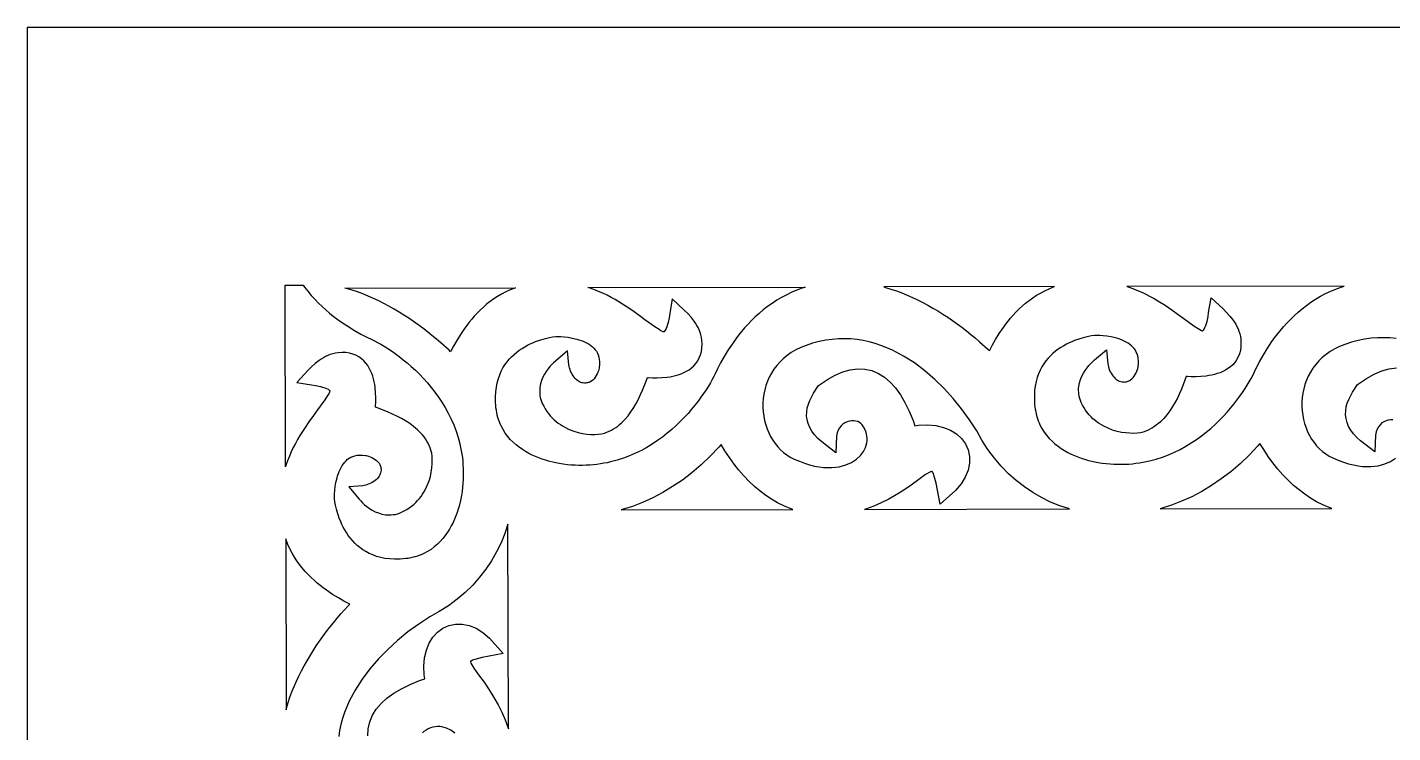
# Model space of a CAD drawing. Extents: x -163 to 157, y -147 to 153.
# Drawn here: x -162.8 to 49.2, y 43.3 to 152.8 of the extents above; entities that cross this region are included whole.
import ezdxf

# ---------------------------------------------------------------- set-up
doc = ezdxf.new("R2010")
doc.units = 0
doc.header["$MEASUREMENT"] = 0
doc.layers.get('0').update_dxf_attribs({"linetype": 'CONTINUOUS'})

msp = doc.modelspace()

# ---------------------------------------------------------------- linework, layer by layer
at = {"color": 1}
msp.add_lwpolyline([(-162.84, -147.17), (157.16, -147.17), (157.16, 152.83), (-162.84, 152.83)], close=True, dxfattribs=at)
for points in [[(-120.02, 112.83), (-119.79, 112.51), (-119.28, 111.85), (-118.74, 111.21), (-118.19, 110.61), (-117.63, 110.03), (-117.07, 109.49), (-116.49, 108.97), (-115.92, 108.48), (-115.34, 108.01), (-114.77, 107.58), (-114.19, 107.16), (-113.08, 106.42), (-112.02, 105.77), (-111.04, 105.22), (-110.14, 104.75), (-109.37, 104.38), (-108.93, 104.17), (-108.47, 103.92), (-107.97, 103.64), (-107.44, 103.33), (-106.88, 102.98), (-106.31, 102.6), (-105.71, 102.18), (-105.1, 101.73), (-104.48, 101.24), (-103.85, 100.73), (-103.22, 100.18), (-102.58, 99.59), (-101.95, 98.98), (-101.33, 98.33), (-100.72, 97.65), (-100.12, 96.94), (-99.54, 96.2), (-98.98, 95.42), (-98.45, 94.62), (-97.94, 93.79), (-97.47, 92.92), (-97.03, 92.03), (-96.62, 91.1), (-96.26, 90.15), (-95.95, 89.17), (-95.67, 88.15), (-95.56, 87.63), (-95.46, 87.11), (-95.37, 86.58), (-95.29, 86.03), (-95.23, 85.49), (-95.19, 84.93), (-95.15, 84.37), (-95.14, 83.79), (-95.14, 83.21), (-95.16, 82.63), (-95.19, 82.03), (-95.24, 81.43), (-95.32, 80.78), (-95.42, 80.17), (-95.58, 79.4), (-95.8, 78.5), (-95.94, 78.03), (-96.11, 77.53), (-96.29, 77.02), (-96.5, 76.5), (-96.74, 75.98), (-97, 75.46), (-97.28, 74.95), (-97.6, 74.44), (-97.95, 73.95), (-98.32, 73.47), (-98.73, 73.01), (-99.17, 72.58), (-99.64, 72.17), (-100.15, 71.79), (-100.7, 71.45), (-101.29, 71.14), (-101.59, 71), (-101.91, 70.88), (-102.24, 70.76), (-102.59, 70.65), (-102.94, 70.56), (-103.31, 70.47), (-103.69, 70.4), (-104.09, 70.35), (-104.5, 70.3), (-104.92, 70.28), (-105.35, 70.26), (-105.8, 70.27), (-106.57, 70.31), (-107.3, 70.4), (-107.97, 70.54), (-108.61, 70.71), (-109.2, 70.92), (-109.75, 71.16), (-110.27, 71.44), (-110.75, 71.74), (-111.2, 72.06), (-111.62, 72.41), (-112, 72.78), (-112.36, 73.16), (-112.7, 73.56), (-113, 73.97), (-113.29, 74.39), (-113.54, 74.82), (-113.78, 75.25), (-113.99, 75.67), (-114.18, 76.1), (-114.34, 76.5), (-114.63, 77.31), (-114.84, 78.03), (-114.98, 78.66), (-115.08, 79.15), (-115.14, 79.63), (-115.15, 80), (-115.13, 80.41), (-115.09, 80.93), (-115.02, 81.54), (-114.91, 82.19), (-114.75, 82.89), (-114.65, 83.22), (-114.54, 83.56), (-114.41, 83.89), (-114.27, 84.21), (-114.11, 84.52), (-113.94, 84.81), (-113.75, 85.08), (-113.55, 85.33), (-113.33, 85.56), (-113.1, 85.77), (-112.85, 85.94), (-112.58, 86.1), (-112.28, 86.23), (-111.96, 86.33), (-111.61, 86.4), (-111.22, 86.44), (-110.79, 86.44), (-110.34, 86.39), (-110.22, 86.37), (-109.84, 86.25), (-109.61, 86.17), (-109.35, 86.06), (-109.09, 85.92), (-108.84, 85.76), (-108.6, 85.58), (-108.39, 85.39), (-108.21, 85.16), (-108.15, 85.06), (-108.08, 84.95), (-108.03, 84.83), (-107.99, 84.7), (-107.95, 84.57), (-107.93, 84.42), (-107.92, 84.26), (-107.92, 84.08), (-107.94, 83.89), (-107.98, 83.69), (-108.03, 83.51), (-108.1, 83.34), (-108.2, 83.16), (-108.32, 82.99), (-108.47, 82.81), (-108.64, 82.64), (-108.84, 82.48), (-109.05, 82.33), (-109.28, 82.19), (-109.52, 82.06), (-109.76, 81.95), (-110.01, 81.85), (-110.27, 81.77), (-110.51, 81.71), (-110.75, 81.67), (-112.91, 81.48), (-111.33, 79.58), (-111.07, 79.31), (-110.79, 79.03), (-110.47, 78.73), (-110.11, 78.44), (-109.71, 78.16), (-109.28, 77.89), (-108.82, 77.64), (-108.32, 77.44), (-107.78, 77.27), (-107.23, 77.17), (-106.92, 77.14), (-106.62, 77.13), (-106.32, 77.14), (-106.01, 77.18), (-105.69, 77.23), (-105.37, 77.31), (-105.06, 77.42), (-104.74, 77.55), (-104.31, 77.76), (-103.91, 77.98), (-103.53, 78.23), (-103.17, 78.49), (-102.84, 78.77), (-102.52, 79.06), (-102.23, 79.37), (-101.96, 79.69), (-101.7, 80.01), (-101.47, 80.34), (-101.26, 80.68), (-101.06, 81.04), (-100.73, 81.72), (-100.46, 82.42), (-100.26, 83.12), (-100.11, 83.8), (-100.01, 84.46), (-99.96, 85.08), (-99.95, 85.68), (-99.98, 86.22), (-100.05, 86.73), (-100.16, 87.17), (-100.3, 87.56), (-100.45, 87.93), (-100.62, 88.28), (-100.81, 88.61), (-101.02, 88.94), (-101.24, 89.25), (-101.48, 89.55), (-101.74, 89.84), (-102.27, 90.37), (-102.85, 90.86), (-103.46, 91.32), (-104.1, 91.73), (-104.76, 92.12), (-105.44, 92.47), (-106.12, 92.8), (-106.82, 93.1), (-108.19, 93.64), (-108.77, 93.85), (-108.76, 94.03), (-108.73, 94.64), (-108.72, 95.34), (-108.76, 96.12), (-108.84, 96.94), (-108.9, 97.37), (-108.98, 97.8), (-109.09, 98.24), (-109.21, 98.67), (-109.36, 99.1), (-109.54, 99.52), (-109.75, 99.93), (-109.99, 100.33), (-110.28, 100.71), (-110.6, 101.06), (-110.96, 101.39), (-111.37, 101.68), (-111.82, 101.92), (-112.31, 102.11), (-112.83, 102.25), (-113.39, 102.33), (-113.97, 102.35), (-114.59, 102.31), (-115, 102.25), (-115.4, 102.16), (-115.79, 102.04), (-116.16, 101.89), (-116.53, 101.72), (-116.87, 101.53), (-117.21, 101.33), (-117.54, 101.1), (-118.15, 100.63), (-118.72, 100.12), (-119.25, 99.59), (-121, 97.7), (-118.71, 97.33), (-118.06, 97.23), (-117.34, 97.08), (-116.99, 96.99), (-116.66, 96.88), (-116.37, 96.76), (-116.13, 96.64), (-115.95, 96.51), (-115.91, 96.48), (-115.88, 96.44), (-115.86, 96.42), (-115.86, 96.41), (-115.86, 96.4), (-115.86, 96.37), (-115.88, 96.31), (-115.91, 96.22), (-116.04, 95.96), (-116.21, 95.68), (-116.63, 95.02), (-117.76, 93.46), (-118.41, 92.58), (-119.11, 91.61), (-119.82, 90.57), (-120.53, 89.45), (-120.87, 88.85), (-121.21, 88.23), (-121.54, 87.6), (-121.85, 86.94), (-122.15, 86.25), (-122.42, 85.55), (-122.68, 84.82), (-122.75, 84.6), (-122.8, 112.83)], [(-87.01, 112.41), (-87.16, 112.36), (-87.87, 112.08), (-88.54, 111.77), (-89.19, 111.43), (-89.82, 111.06), (-90.41, 110.67), (-90.98, 110.26), (-91.52, 109.84), (-92.03, 109.4), (-92.52, 108.94), (-92.98, 108.48), (-93.43, 108.01), (-93.84, 107.53), (-94.24, 107.05), (-94.61, 106.57), (-94.96, 106.09), (-95.6, 105.14), (-96.17, 104.23), (-96.66, 103.36), (-97.08, 102.56), (-97.13, 102.47), (-97.36, 102.7), (-98.65, 103.86), (-99.32, 104.44), (-100.01, 105), (-100.7, 105.56), (-101.41, 106.11), (-102.13, 106.64), (-102.86, 107.16), (-103.6, 107.67), (-104.36, 108.16), (-105.12, 108.64), (-105.9, 109.09), (-106.69, 109.54), (-107.48, 109.96), (-108.28, 110.36), (-109.1, 110.74), (-109.91, 111.1), (-110.74, 111.44), (-111.58, 111.75), (-112.42, 112.03), (-113.26, 112.29), (-113.53, 112.36)], [(-42.04, 112.5), (-42.35, 112.41), (-43.24, 112.09), (-44.1, 111.73), (-44.92, 111.33), (-45.72, 110.91), (-46.48, 110.46), (-47.2, 109.98), (-47.9, 109.48), (-48.57, 108.97), (-49.2, 108.43), (-49.81, 107.88), (-50.38, 107.32), (-50.93, 106.76), (-51.45, 106.18), (-51.94, 105.61), (-52.4, 105.03), (-52.84, 104.46), (-53.25, 103.88), (-54, 102.78), (-54.64, 101.71), (-55.2, 100.73), (-55.66, 99.83), (-56.03, 99.06), (-56.25, 98.62), (-56.49, 98.16), (-56.77, 97.66), (-57.09, 97.13), (-57.44, 96.57), (-57.82, 96), (-58.24, 95.4), (-58.69, 94.79), (-59.17, 94.17), (-59.69, 93.54), (-60.24, 92.91), (-60.82, 92.27), (-61.44, 91.64), (-62.08, 91.02), (-62.76, 90.41), (-63.47, 89.81), (-64.22, 89.23), (-64.99, 88.67), (-65.79, 88.14), (-66.63, 87.63), (-67.49, 87.16), (-68.39, 86.72), (-69.31, 86.32), (-70.26, 85.95), (-71.25, 85.64), (-72.27, 85.37), (-72.78, 85.25), (-73.31, 85.15), (-73.84, 85.06), (-74.38, 84.98), (-74.93, 84.92), (-75.49, 84.88), (-76.05, 84.85), (-76.62, 84.83), (-77.2, 84.83), (-77.79, 84.85), (-78.38, 84.88), (-78.98, 84.93), (-79.64, 85.01), (-80.25, 85.11), (-81.02, 85.27), (-81.92, 85.5), (-82.39, 85.64), (-82.89, 85.8), (-83.39, 85.98), (-83.91, 86.19), (-84.43, 86.43), (-84.95, 86.69), (-85.47, 86.98), (-85.97, 87.29), (-86.47, 87.64), (-86.95, 88.01), (-87.4, 88.42), (-87.84, 88.86), (-88.24, 89.33), (-88.62, 89.84), (-88.96, 90.39), (-89.28, 90.98), (-89.41, 91.28), (-89.54, 91.6), (-89.66, 91.94), (-89.76, 92.28), (-89.86, 92.63), (-89.94, 93), (-90.01, 93.38), (-90.07, 93.78), (-90.11, 94.19), (-90.14, 94.61), (-90.15, 95.04), (-90.15, 95.49), (-90.1, 96.27), (-90.01, 96.99), (-89.88, 97.66), (-89.7, 98.3), (-89.49, 98.89), (-89.25, 99.44), (-88.98, 99.96), (-88.68, 100.44), (-88.35, 100.89), (-88.01, 101.31), (-87.64, 101.7), (-87.25, 102.06), (-86.85, 102.39), (-86.44, 102.7), (-86.02, 102.98), (-85.6, 103.23), (-85.17, 103.47), (-84.74, 103.68), (-84.32, 103.87), (-83.91, 104.04), (-83.11, 104.32), (-82.38, 104.53), (-81.76, 104.67), (-81.27, 104.77), (-80.78, 104.84), (-80.41, 104.84), (-80, 104.82), (-79.48, 104.78), (-78.88, 104.71), (-78.22, 104.6), (-77.53, 104.44), (-77.19, 104.34), (-76.86, 104.23), (-76.52, 104.1), (-76.2, 103.96), (-75.89, 103.8), (-75.6, 103.63), (-75.33, 103.44), (-75.08, 103.24), (-74.85, 103.02), (-74.65, 102.79), (-74.47, 102.54), (-74.32, 102.27), (-74.19, 101.97), (-74.09, 101.65), (-74.02, 101.3), (-73.98, 100.91), (-73.98, 100.48), (-74.02, 100.03), (-74.05, 99.92), (-74.16, 99.53), (-74.25, 99.3), (-74.36, 99.05), (-74.49, 98.78), (-74.65, 98.53), (-74.83, 98.29), (-75.03, 98.08), (-75.25, 97.9), (-75.35, 97.84), (-75.47, 97.77), (-75.59, 97.72), (-75.71, 97.68), (-75.85, 97.64), (-76, 97.62), (-76.16, 97.61), (-76.33, 97.61), (-76.52, 97.63), (-76.72, 97.67), (-76.91, 97.72), (-77.08, 97.79), (-77.25, 97.89), (-77.43, 98.01), (-77.6, 98.16), (-77.77, 98.34), (-77.93, 98.53), (-78.09, 98.74), (-78.23, 98.97), (-78.35, 99.21), (-78.47, 99.45), (-78.56, 99.7), (-78.64, 99.96), (-78.7, 100.2), (-78.74, 100.44), (-78.94, 102.61), (-80.83, 101.02), (-81.11, 100.77), (-81.39, 100.48), (-81.68, 100.16), (-81.97, 99.8), (-82.26, 99.4), (-82.53, 98.98), (-82.77, 98.51), (-82.98, 98.01), (-83.14, 97.48), (-83.25, 96.92), (-83.27, 96.62), (-83.28, 96.31), (-83.27, 96.01), (-83.24, 95.7), (-83.18, 95.38), (-83.1, 95.07), (-83, 94.75), (-82.87, 94.43), (-82.66, 94.01), (-82.43, 93.6), (-82.19, 93.22), (-81.92, 92.86), (-81.64, 92.53), (-81.35, 92.21), (-81.05, 91.92), (-80.73, 91.65), (-80.4, 91.4), (-80.07, 91.16), (-79.73, 90.95), (-79.38, 90.75), (-78.69, 90.42), (-77.99, 90.15), (-77.3, 89.95), (-76.62, 89.8), (-75.96, 89.7), (-75.33, 89.65), (-74.74, 89.64), (-74.19, 89.67), (-73.68, 89.74), (-73.24, 89.85), (-72.85, 89.99), (-72.49, 90.14), (-72.14, 90.31), (-71.8, 90.5), (-71.48, 90.71), (-71.17, 90.93), (-70.87, 91.17), (-70.57, 91.43), (-70.04, 91.96), (-69.55, 92.54), (-69.1, 93.15), (-68.68, 93.79), (-68.3, 94.45), (-67.94, 95.13), (-67.62, 95.82), (-67.31, 96.51), (-66.77, 97.88), (-66.56, 98.46), (-66.38, 98.45), (-65.78, 98.42), (-65.07, 98.42), (-64.3, 98.45), (-63.48, 98.53), (-63.04, 98.59), (-62.61, 98.68), (-62.18, 98.78), (-61.75, 98.9), (-61.32, 99.05), (-60.89, 99.23), (-60.48, 99.44), (-60.08, 99.68), (-59.71, 99.97), (-59.35, 100.29), (-59.03, 100.65), (-58.74, 101.06), (-58.5, 101.51), (-58.3, 102), (-58.17, 102.52), (-58.09, 103.08), (-58.06, 103.66), (-58.1, 104.28), (-58.16, 104.69), (-58.26, 105.09), (-58.38, 105.48), (-58.52, 105.86), (-58.69, 106.22), (-58.88, 106.57), (-59.09, 106.9), (-59.31, 107.23), (-59.78, 107.84), (-60.29, 108.41), (-60.82, 108.94), (-62.72, 110.69), (-63.09, 108.4), (-63.19, 107.75), (-63.34, 107.03), (-63.43, 106.68), (-63.54, 106.35), (-63.65, 106.06), (-63.78, 105.82), (-63.9, 105.64), (-63.94, 105.6), (-63.97, 105.57), (-64, 105.55), (-64.01, 105.55), (-64.01, 105.55), (-64.04, 105.55), (-64.1, 105.57), (-64.2, 105.61), (-64.45, 105.73), (-64.74, 105.9), (-65.4, 106.32), (-66.95, 107.45), (-67.84, 108.1), (-68.8, 108.8), (-69.85, 109.51), (-70.97, 110.22), (-71.57, 110.57), (-72.18, 110.9), (-72.82, 111.23), (-73.48, 111.54), (-74.16, 111.84), (-74.86, 112.11), (-75.59, 112.37), (-75.82, 112.44)], [(-3.32, 112.58), (-29.84, 112.53), (-29.58, 112.46), (-28.73, 112.2), (-27.89, 111.91), (-27.06, 111.6), (-26.23, 111.27), (-25.41, 110.91), (-24.6, 110.53), (-23.79, 110.12), (-23, 109.7), (-22.21, 109.26), (-21.44, 108.8), (-20.67, 108.32), (-19.92, 107.83), (-19.17, 107.32), (-18.44, 106.8), (-17.72, 106.27), (-17.01, 105.73), (-16.32, 105.17), (-15.64, 104.61), (-14.97, 104.03), (-13.68, 102.86), (-13.44, 102.64), (-13.4, 102.73), (-12.97, 103.53), (-12.48, 104.39), (-11.92, 105.31), (-11.28, 106.25), (-10.92, 106.74), (-10.55, 107.22), (-10.16, 107.7), (-9.74, 108.17), (-9.3, 108.65), (-8.83, 109.11), (-8.34, 109.56), (-7.83, 110), (-7.29, 110.43), (-6.72, 110.84), (-6.13, 111.23), (-5.51, 111.59), (-4.86, 111.93), (-4.18, 112.25), (-3.47, 112.53)], [(41.65, 112.67), (7.87, 112.6), (8.09, 112.53), (8.82, 112.28), (9.53, 112), (10.21, 111.71), (10.87, 111.39), (11.5, 111.07), (12.12, 110.73), (12.72, 110.38), (13.84, 109.68), (14.88, 108.96), (15.85, 108.27), (16.73, 107.61), (18.29, 106.49), (18.95, 106.06), (19.23, 105.9), (19.49, 105.77), (19.58, 105.73), (19.64, 105.72), (19.67, 105.71), (19.68, 105.71), (19.69, 105.72), (19.71, 105.73), (19.75, 105.77), (19.78, 105.81), (19.91, 105.99), (20.03, 106.22), (20.15, 106.52), (20.26, 106.85), (20.35, 107.19), (20.5, 107.92), (20.6, 108.56), (20.97, 110.86), (22.86, 109.11), (23.39, 108.58), (23.9, 108), (24.37, 107.4), (24.6, 107.07), (24.8, 106.73), (24.99, 106.38), (25.16, 106.02), (25.31, 105.65), (25.43, 105.26), (25.52, 104.86), (25.59, 104.45), (25.62, 103.83), (25.6, 103.24), (25.52, 102.69), (25.38, 102.16), (25.19, 101.67), (24.95, 101.23), (24.66, 100.82), (24.34, 100.45), (23.98, 100.13), (23.6, 99.85), (23.2, 99.61), (22.79, 99.4), (22.37, 99.22), (21.94, 99.07), (21.51, 98.94), (21.08, 98.84), (20.64, 98.76), (20.21, 98.69), (19.39, 98.61), (18.61, 98.58), (17.91, 98.59), (17.3, 98.61), (17.13, 98.63), (16.92, 98.04), (16.38, 96.68), (16.07, 95.98), (15.74, 95.29), (15.39, 94.62), (15.01, 93.96), (14.59, 93.32), (14.13, 92.7), (13.64, 92.12), (13.11, 91.59), (12.82, 91.34), (12.52, 91.1), (12.21, 90.88), (11.89, 90.67), (11.55, 90.48), (11.2, 90.31), (10.84, 90.15), (10.44, 90.01), (10, 89.9), (9.5, 89.83), (8.95, 89.8), (8.36, 89.81), (7.73, 89.86), (7.07, 89.96), (6.39, 90.11), (5.69, 90.32), (4.99, 90.59), (4.31, 90.92), (3.95, 91.12), (3.62, 91.33), (3.28, 91.56), (2.96, 91.81), (2.64, 92.08), (2.34, 92.38), (2.04, 92.69), (1.76, 93.03), (1.5, 93.39), (1.26, 93.77), (1.03, 94.17), (0.82, 94.6), (0.69, 94.91), (0.59, 95.23), (0.51, 95.55), (0.45, 95.86), (0.42, 96.17), (0.4, 96.48), (0.41, 96.78), (0.44, 97.09), (0.54, 97.64), (0.71, 98.18), (0.92, 98.68), (1.16, 99.14), (1.43, 99.57), (1.71, 99.96), (2.01, 100.32), (2.3, 100.65), (2.58, 100.93), (2.85, 101.19), (4.75, 102.77), (4.95, 100.61), (4.99, 100.37), (5.04, 100.12), (5.12, 99.87), (5.22, 99.62), (5.33, 99.37), (5.46, 99.13), (5.6, 98.91), (5.75, 98.69), (5.92, 98.5), (6.09, 98.33), (6.26, 98.18), (6.43, 98.06), (6.61, 97.96), (6.78, 97.89), (6.96, 97.83), (7.16, 97.8), (7.36, 97.78), (7.53, 97.77), (7.69, 97.79), (7.84, 97.81), (7.97, 97.84), (8.1, 97.89), (8.22, 97.94), (8.34, 98), (8.43, 98.06), (8.66, 98.25), (8.86, 98.46), (9.03, 98.69), (9.19, 98.95), (9.33, 99.21), (9.44, 99.47), (9.53, 99.7), (9.64, 100.08), (9.67, 100.2), (9.71, 100.65), (9.71, 101.08), (9.67, 101.47), (9.6, 101.82), (9.5, 102.14), (9.37, 102.43), (9.22, 102.7), (9.04, 102.95), (8.83, 103.19), (8.61, 103.41), (8.35, 103.61), (8.08, 103.8), (7.79, 103.97), (7.48, 104.13), (7.16, 104.27), (6.83, 104.4), (6.49, 104.51), (6.16, 104.61), (5.47, 104.77), (4.81, 104.88), (4.21, 104.95), (3.68, 104.99), (3.28, 105), (2.9, 105), (2.42, 104.93), (1.93, 104.84), (1.3, 104.69), (0.58, 104.48), (-0.22, 104.2), (-0.63, 104.03), (-1.06, 103.84), (-1.48, 103.63), (-1.91, 103.4), (-2.34, 103.14), (-2.76, 102.86), (-3.17, 102.55), (-3.57, 102.22), (-3.95, 101.86), (-4.32, 101.47), (-4.67, 101.05), (-4.99, 100.61), (-5.29, 100.12), (-5.57, 99.61), (-5.81, 99.05), (-6.02, 98.46), (-6.19, 97.83), (-6.32, 97.15), (-6.42, 96.43), (-6.46, 95.65), (-6.46, 95.21), (-6.45, 94.77), (-6.42, 94.35), (-6.38, 93.94), (-6.32, 93.55), (-6.25, 93.17), (-6.17, 92.8), (-6.08, 92.44), (-5.97, 92.1), (-5.85, 91.77), (-5.72, 91.45), (-5.59, 91.15), (-5.28, 90.55), (-4.93, 90.01), (-4.56, 89.5), (-4.15, 89.02), (-3.72, 88.58), (-3.26, 88.18), (-2.78, 87.8), (-2.29, 87.46), (-1.78, 87.14), (-1.26, 86.85), (-0.74, 86.59), (-0.22, 86.36), (0.29, 86.15), (0.8, 85.96), (1.3, 85.8), (1.77, 85.66), (2.67, 85.43), (3.44, 85.28), (4.05, 85.18), (4.7, 85.1), (5.3, 85.05), (5.9, 85.01), (6.49, 85), (7.07, 85), (7.64, 85.01), (8.2, 85.04), (8.76, 85.09), (9.31, 85.15), (9.85, 85.22), (10.38, 85.31), (10.91, 85.42), (11.42, 85.53), (12.44, 85.8), (13.42, 86.12), (14.38, 86.48), (15.3, 86.88), (16.19, 87.32), (17.06, 87.8), (17.89, 88.31), (18.7, 88.84), (19.47, 89.4), (20.21, 89.98), (20.92, 90.58), (21.6, 91.19), (22.25, 91.81), (22.86, 92.44), (23.45, 93.07), (24, 93.7), (24.52, 94.33), (25, 94.96), (25.45, 95.57), (25.87, 96.16), (26.25, 96.74), (26.6, 97.3), (26.91, 97.82), (27.19, 98.32), (27.44, 98.79), (27.65, 99.23), (28.02, 100), (28.49, 100.89), (29.04, 101.88), (29.69, 102.94), (30.43, 104.05), (30.85, 104.62), (31.28, 105.2), (31.75, 105.77), (32.24, 106.35), (32.76, 106.92), (33.3, 107.49), (33.88, 108.05), (34.49, 108.6), (35.12, 109.13), (35.79, 109.65), (36.48, 110.15), (37.21, 110.62), (37.97, 111.08), (38.76, 111.5), (39.59, 111.89), (40.44, 112.25), (41.33, 112.57)], [(-1.01, 78.06), (-2.49, 78.55), (-3.94, 79.14), (-5.34, 79.83), (-6.7, 80.61), (-8.01, 81.49), (-9.27, 82.46), (-10.47, 83.53), (-11.6, 84.7), (-12.67, 85.95), (-13.67, 87.3), (-14.6, 88.74), (-15.41, 90.21), (-16.53, 91.91), (-17.76, 93.59), (-19.07, 95.2), (-20.47, 96.74), (-21.94, 98.18), (-23.48, 99.52), (-25.1, 100.73), (-26.77, 101.8), (-28.51, 102.71), (-29.38, 103.1), (-30.28, 103.45), (-31.19, 103.75), (-32.11, 104), (-33.04, 104.2), (-33.99, 104.35), (-34.94, 104.45), (-35.9, 104.49), (-36.88, 104.47), (-37.87, 104.39), (-38.86, 104.26), (-39.87, 104.05), (-40.89, 103.79), (-41.92, 103.45), (-42.75, 103.12), (-43.51, 102.75), (-44.21, 102.33), (-44.86, 101.88), (-45.45, 101.39), (-45.99, 100.87), (-46.47, 100.33), (-46.9, 99.75), (-47.28, 99.15), (-47.62, 98.53), (-47.9, 97.89), (-48.14, 97.23), (-48.33, 96.57), (-48.47, 95.89), (-48.56, 95.2), (-48.61, 94.51), (-48.61, 93.83), (-48.57, 93.14), (-48.48, 92.46), (-48.35, 91.8), (-48.18, 91.14), (-47.97, 90.51), (-47.72, 89.9), (-47.42, 89.31), (-47.09, 88.74), (-46.72, 88.21), (-46.32, 87.71), (-45.88, 87.25), (-45.41, 86.83), (-44.9, 86.45), (-44.36, 86.11), (-43.78, 85.81), (-42.95, 85.46), (-42.14, 85.16), (-41.36, 84.92), (-40.61, 84.73), (-39.89, 84.6), (-39.19, 84.52), (-38.53, 84.48), (-37.91, 84.49), (-37.31, 84.54), (-36.77, 84.62), (-35.73, 84.9), (-34.84, 85.29), (-34.09, 85.77), (-33.48, 86.34), (-33.01, 86.96), (-32.68, 87.62), (-32.48, 88.34), (-32.45, 88.66), (-32.44, 89.02), (-32.47, 89.37), (-32.54, 89.73), (-32.64, 90.08), (-32.79, 90.43), (-32.98, 90.79), (-33.2, 91.11), (-33.4, 91.33), (-33.62, 91.49), (-33.88, 91.62), (-34.17, 91.71), (-34.5, 91.76), (-34.84, 91.75), (-35.19, 91.7), (-35.54, 91.6), (-35.87, 91.44), (-36.18, 91.24), (-36.46, 90.98), (-36.71, 90.67), (-36.92, 90.3), (-37.08, 89.87), (-37.18, 89.35), (-37.3, 86.79), (-39.48, 88.47), (-40.08, 89.01), (-40.59, 89.56), (-41.02, 90.13), (-41.35, 90.71), (-41.6, 91.31), (-41.76, 91.92), (-41.83, 92.54), (-41.81, 93.15), (-41.72, 93.75), (-41.56, 94.33), (-41.34, 94.92), (-40.77, 96.02), (-39.96, 97.24), (-38.6, 98.17), (-37.4, 98.84), (-36.22, 99.35), (-35.05, 99.67), (-33.91, 99.82), (-32.79, 99.77), (-31.71, 99.54), (-30.69, 99.11), (-29.74, 98.52), (-28.85, 97.76), (-28.03, 96.85), (-27.27, 95.79), (-26.57, 94.6), (-25.91, 93.27), (-25.3, 91.8), (-25.02, 90.99), (-24.43, 91.08), (-23.05, 91.13), (-21.76, 91.01), (-20.58, 90.72), (-19.51, 90.29), (-18.58, 89.71), (-17.79, 89), (-17.17, 88.17), (-16.75, 87.23), (-16.53, 86.22), (-16.53, 85.16), (-16.75, 84.09), (-17.19, 83.02), (-17.84, 81.96), (-18.72, 80.94), (-21.07, 78.82), (-21.72, 82.07), (-22.01, 83.18), (-22.15, 83.55), (-22.27, 83.79), (-22.35, 83.91), (-22.41, 83.89), (-22.61, 83.82), (-23.36, 83.39), (-24.42, 82.62), (-25.57, 81.76), (-26.74, 80.96), (-27.91, 80.24), (-29.07, 79.59), (-30.23, 79.02), (-31.38, 78.52), (-32.53, 78.09), (-32.82, 78)], [(-43.96, 77.98), (-44.39, 78.13), (-45.37, 78.54), (-46.33, 79.03), (-47.26, 79.57), (-48.17, 80.18), (-49.06, 80.84), (-49.92, 81.57), (-50.75, 82.35), (-51.56, 83.19), (-52.34, 84.09), (-53.1, 85.04), (-53.82, 86.04), (-54.52, 87.1), (-55.12, 88.09), (-55.46, 87.68), (-56.82, 86.24), (-58.21, 84.91), (-59.65, 83.68), (-61.12, 82.56), (-62.63, 81.53), (-64.16, 80.61), (-65.71, 79.8), (-67.29, 79.08), (-68.88, 78.47), (-70.48, 77.96), (-70.61, 77.93)], [(39.72, 78.14), (39.3, 78.29), (38.32, 78.71), (37.36, 79.19), (36.43, 79.73), (35.51, 80.34), (34.63, 81.01), (33.77, 81.73), (32.93, 82.52), (32.12, 83.36), (31.34, 84.25), (30.59, 85.2), (29.86, 86.21), (29.16, 87.27), (28.57, 88.25), (28.22, 87.84), (26.87, 86.41), (25.47, 85.07), (24.04, 83.85), (22.56, 82.72), (21.06, 81.7), (19.53, 80.78), (17.97, 79.96), (16.4, 79.25), (14.81, 78.64), (13.21, 78.13), (13.07, 78.09)], [(-122.72, 73.41), (-122.67, 46.89), (-122.6, 47.15), (-122.34, 48), (-122.06, 48.84), (-121.75, 49.67), (-121.41, 50.5), (-121.05, 51.32), (-120.67, 52.13), (-120.27, 52.93), (-119.85, 53.73), (-119.4, 54.51), (-118.94, 55.29), (-118.47, 56.06), (-117.98, 56.81), (-117.47, 57.55), (-116.95, 58.29), (-116.41, 59.01), (-115.87, 59.71), (-115.31, 60.41), (-114.75, 61.09), (-114.17, 61.76), (-113.01, 63.05), (-112.78, 63.29), (-112.87, 63.33), (-113.67, 63.76), (-114.54, 64.25), (-115.45, 64.81), (-116.4, 65.45), (-116.88, 65.8), (-117.36, 66.18), (-117.84, 66.57), (-118.32, 66.99), (-118.79, 67.43), (-119.25, 67.89), (-119.71, 68.38), (-120.15, 68.9), (-120.57, 69.44), (-120.98, 70.01), (-121.37, 70.6), (-121.73, 71.22), (-122.08, 71.87), (-122.39, 72.55), (-122.67, 73.25)]]:
    msp.add_lwpolyline(points, close=True)
for points in [[(49.7, 104.52), (48.75, 104.61), (47.78, 104.65), (46.81, 104.64), (45.82, 104.56), (44.82, 104.42), (43.81, 104.22), (42.79, 103.95), (41.76, 103.62), (40.94, 103.29), (40.18, 102.91), (39.47, 102.5), (38.83, 102.05), (38.24, 101.56), (37.7, 101.04), (37.22, 100.49), (36.78, 99.92), (36.4, 99.32), (36.07, 98.7), (35.78, 98.06), (35.55, 97.4), (35.36, 96.73), (35.22, 96.05), (35.13, 95.37), (35.08, 94.68), (35.07, 93.99), (35.12, 93.31), (35.2, 92.63), (35.33, 91.96), (35.5, 91.31), (35.72, 90.68), (35.97, 90.06), (36.26, 89.47), (36.59, 88.91), (36.96, 88.38), (37.37, 87.88), (37.81, 87.42), (38.28, 86.99), (38.78, 86.61), (39.32, 86.27), (39.9, 85.98), (40.73, 85.62), (41.54, 85.32), (42.32, 85.08), (43.08, 84.9), (43.8, 84.77), (44.49, 84.68), (45.15, 84.65), (45.78, 84.66), (46.37, 84.7), (46.92, 84.78), (47.96, 85.06), (48.85, 85.45), (49.59, 85.94)], [(49.19, 91.92), (48.84, 91.92), (48.49, 91.87), (48.15, 91.76), (47.82, 91.61), (47.51, 91.41), (47.22, 91.15), (46.98, 90.84), (46.77, 90.47), (46.61, 90.03), (46.51, 89.52), (46.39, 86.95), (44.2, 88.64), (43.61, 89.17), (43.1, 89.73), (42.67, 90.29), (42.33, 90.88), (42.09, 91.48), (41.93, 92.09), (41.86, 92.7), (41.88, 93.31), (41.97, 93.91), (42.13, 94.5), (42.35, 95.08), (42.92, 96.18), (43.73, 97.41), (45.09, 98.34), (46.29, 99.01), (47.47, 99.51), (48.63, 99.84), (49.78, 99.98)], [(-109.96, 42.82), (-109.92, 43.94), (-109.68, 45.01), (-109.26, 46.04), (-108.66, 46.99), (-107.9, 47.88), (-106.99, 48.7), (-105.94, 49.46), (-104.75, 50.16), (-103.41, 50.82), (-101.94, 51.42), (-101.14, 51.71), (-101.23, 52.3), (-101.27, 53.68), (-101.15, 54.97), (-100.87, 56.15), (-100.43, 57.22), (-99.85, 58.15), (-99.14, 58.94), (-98.31, 59.56), (-97.37, 59.98), (-96.36, 60.2), (-95.31, 60.2), (-94.23, 59.98), (-93.16, 59.54), (-92.11, 58.88), (-91.09, 58.01), (-88.97, 55.65), (-92.21, 55.01), (-93.33, 54.71), (-93.69, 54.58), (-93.94, 54.46), (-94.05, 54.38), (-94.04, 54.31), (-93.96, 54.12), (-93.53, 53.36), (-92.76, 52.31), (-91.9, 51.16), (-91.11, 49.98), (-90.38, 48.82), (-89.74, 47.65), (-89.16, 46.5), (-88.66, 45.35), (-88.24, 44.2), (-88.14, 43.91), (-88.21, 75.72), (-88.7, 74.24), (-89.28, 72.79), (-89.97, 71.39), (-90.75, 70.03), (-91.63, 68.72), (-92.61, 67.46), (-93.68, 66.26), (-94.84, 65.12), (-96.1, 64.05), (-97.45, 63.05), (-98.89, 62.13), (-100.36, 61.32), (-102.06, 60.19), (-103.73, 58.97), (-105.34, 57.66), (-106.88, 56.26), (-108.33, 54.79), (-109.66, 53.24), (-110.87, 51.63), (-111.94, 49.96), (-112.86, 48.22), (-113.24, 47.34), (-113.59, 46.45), (-113.89, 45.54), (-114.14, 44.62), (-114.34, 43.69), (-114.49, 42.74)], [(-96.48, 43.25), (-97.1, 43.72), (-97.76, 44.05), (-98.48, 44.24), (-98.81, 44.28), (-99.16, 44.29), (-99.51, 44.26), (-99.87, 44.19), (-100.22, 44.08), (-100.58, 43.94), (-100.93, 43.75), (-101.26, 43.53), (-101.47, 43.33)]]:
    msp.add_lwpolyline(points)

doc.saveas('drawing.dxf')
